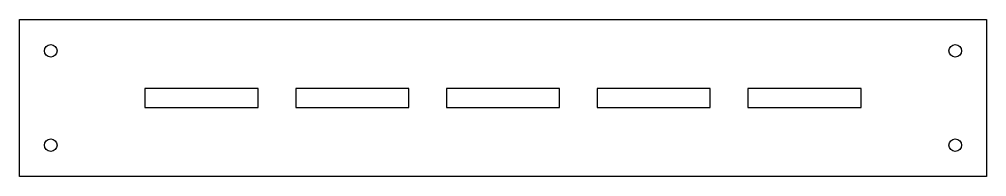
# Model space of a CAD drawing. Header units: millimetres. Extents: x 0 to 308, y 0 to 50.
import ezdxf

# ---------------------------------------------------------------- set-up
doc = ezdxf.new("R2010")
doc.units = ezdxf.units.MM
doc.layers.get('0').update_dxf_attribs({"linetype": 'CONTINUOUS'})

msp = doc.modelspace()

# ---------------------------------------------------------------- linework, layer by layer
for points in [[(308, 0), (0, 0), (0, 50), (308, 50)], [(76, 28), (40, 28), (40, 22), (76, 22)], [(88, 22), (124, 22), (124, 28), (88, 28)], [(136, 22), (172, 22), (172, 28), (136, 28)], [(184, 22), (220, 22), (220, 28), (184, 28)], [(232, 22), (268, 22), (268, 28), (232, 28)]]:
    msp.add_lwpolyline(points, close=True)
for centre in [(10, 40), (298, 40), (10, 10), (298, 10)]:
    msp.add_circle(centre, 2)

doc.saveas('drawing.dxf')
